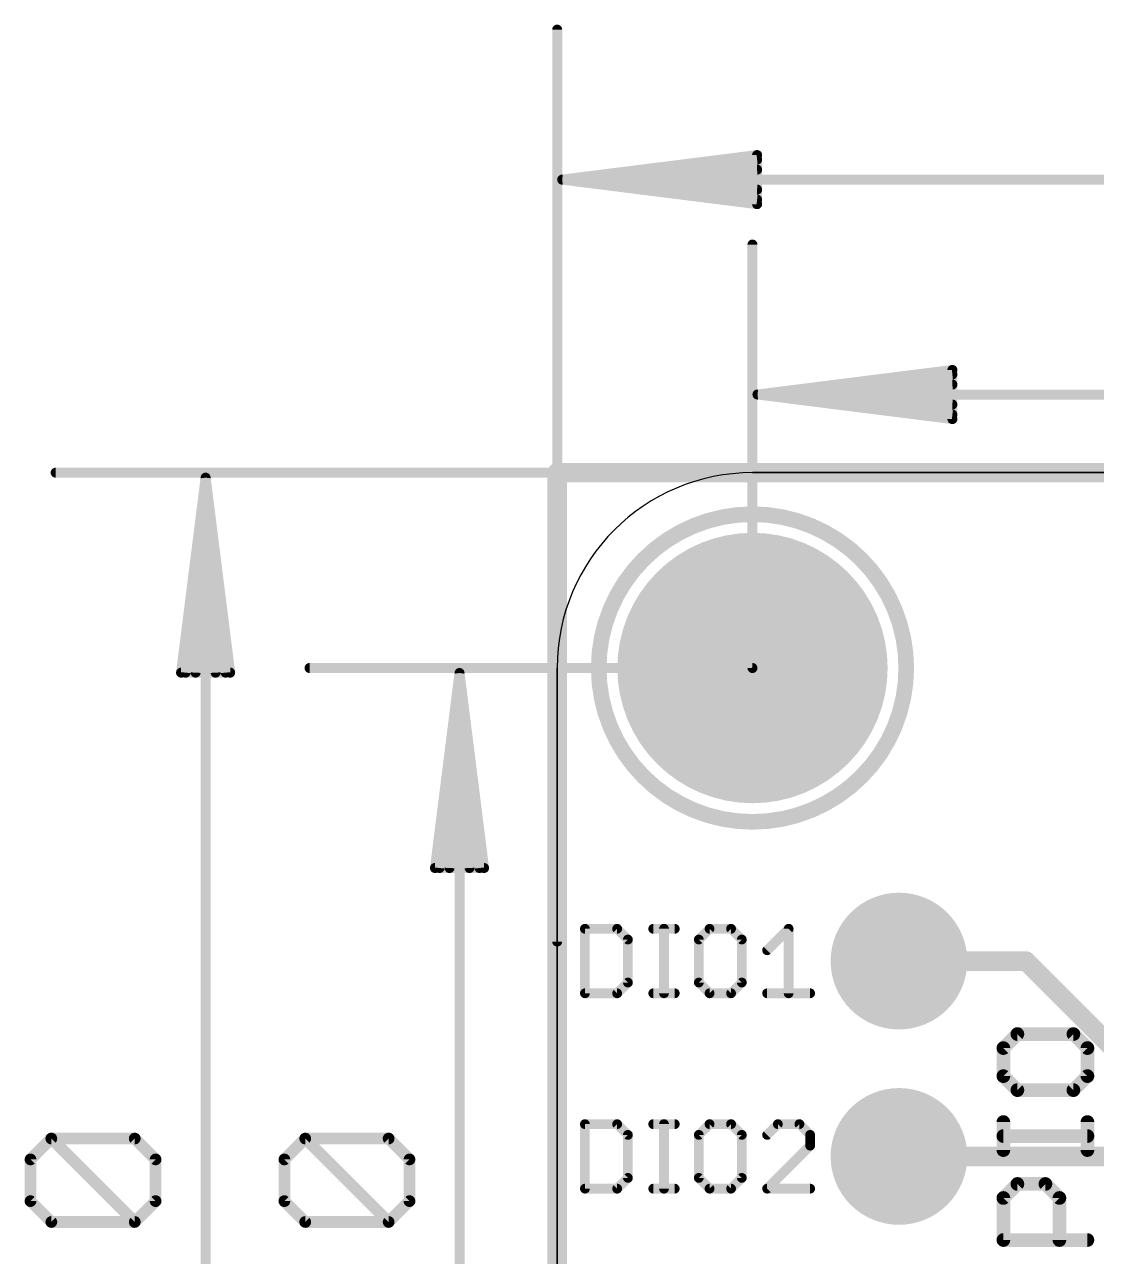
# Model space of a CAD drawing. Extents: x -6.9 to 58.9, y -5.3 to 29.
# Drawn here: x -6.93 to 7.01, y 12.67 to 28.69 of the extents above; entities that cross this region are included whole.
import ezdxf

# ---------------------------------------------------------------- set-up
doc = ezdxf.new("R2010")
doc.units = 0
for name, color, linetype in [('1', 12, 'CONTINUOUS'), ('16', 132, 'CONTINUOUS'), ('17', 110, 'CONTINUOUS'), ('20', 53, 'CONTINUOUS'), ('21', 40, 'CONTINUOUS'), ('23', 40, 'CONTINUOUS'), ('47', 253, 'CONTINUOUS')]:
    doc.layers.add(name, color=color, linetype=linetype)

# ---------------------------------------------------------------- blocks, each defined once
blk = doc.blocks.new('ROUNDP')
at = {"const_width": 0.5}
blk.add_lwpolyline([(0, -0.25, 1), (0, 0.25, 1), (0, -0.25)], format="xyb", dxfattribs=at)

msp = doc.modelspace()

# ---------------------------------------------------------------- linework, layer by layer
at = {"layer": '1', "const_width": 0.254}
for points in [[(0, 22.86), (0, 0)], [(50.8, 22.86), (0, 22.86)], [(4.445, 16.51), (6.096, 16.51)], [(6.096, 16.51), (9.144, 13.462)], [(4.445, 13.97), (7.62, 13.97)]]:
    msp.add_lwpolyline(points, dxfattribs=at)
at = {"layer": '1', "const_width": 0.127}
for points in [[(0.0635, 22.86, 1), (-0.0635, 22.86)], [(0, 22.9235, 1), (0, 22.7965)], [(4.445, 16.5735, 1), (4.445, 16.4465)], [(6.1409, 16.5549, 1), (6.0511, 16.4651)], [(6.096, 16.4465, 1), (6.096, 16.5735)], [(4.445, 14.0335, 1), (4.445, 13.9065)]]:
    msp.add_lwpolyline(points, format="xyb", dxfattribs=at)
at = {"layer": '16', "const_width": 0.254}
for points in [[(0, 22.86), (0, 0)], [(50.8, 22.86), (0, 22.86)]]:
    msp.add_lwpolyline(points, dxfattribs=at)
at = {"layer": '16', "const_width": 0.127}
for points in [[(0.0635, 22.86, 1), (-0.0635, 22.86)], [(0, 22.9235, 1), (0, 22.7965)]]:
    msp.add_lwpolyline(points, format="xyb", dxfattribs=at)
at = {"layer": '20'}
for p, q in [((2.54, 22.86), (48.26, 22.86)), ((0, 2.54), (0, 20.32))]:
    msp.add_line(p, q, dxfattribs=at)
msp.add_arc((2.54, 20.32), 2.54, 90, 180, dxfattribs=at)
at = {"layer": '21'}
for p, q in [((48.26, 22.86), (2.54, 22.86)), ((0, 20.32), (0, 2.54))]:
    msp.add_line(p, q, dxfattribs=at)
for points, const_width in [([(2.54, 18.32, 1), (2.54, 22.32, 1), (2.54, 18.32)], 0.2032), ([(0.3608, 16.9616, 1), (0.3608, 16.8981)], 0.0635), ([(0.3925, 16.9298, 1), (0.329, 16.9298)], 0.0635), ([(0.8027, 16.9523, 1), (0.7578, 16.9074)], 0.0635), ([(0.7802, 16.8981, 1), (0.7802, 16.9616)], 0.0635), ([(1.2495, 16.9616, 1), (1.2495, 16.8981)], 0.0635), ([(1.4211, 16.9298, 1), (1.3576, 16.9298)], 0.0635), ([(1.5292, 16.8981, 1), (1.5292, 16.9616)], 0.0635), ([(1.9818, 16.9616, 1), (1.9818, 16.8981)], 0.0635), ([(2.0043, 16.9074, 1), (1.9594, 16.9523)], 0.0635), ([(2.2839, 16.9523, 1), (2.239, 16.9074)], 0.0635), ([(2.2615, 16.8981, 1), (2.2615, 16.9616)], 0.0635), ([(3.0421, 16.9298, 1), (2.9786, 16.9298)], 0.0635), ([(3.0328, 16.9074, 1), (2.9879, 16.9523)], 0.0635), ([(0.9518, 16.79, 1), (0.8883, 16.79)], 0.0635), ([(0.8976, 16.7675, 1), (0.9425, 16.8124)], 0.0635), ([(1.8738, 16.79, 1), (1.8103, 16.79)], 0.0635), ([(1.8196, 16.8124, 1), (1.8645, 16.7675)], 0.0635), ([(2.433, 16.79, 1), (2.3695, 16.79)], 0.0635), ([(2.3788, 16.7675, 1), (2.4237, 16.8124)], 0.0635), ([(2.7083, 16.6726, 1), (2.7532, 16.6277)], 0.0635), ([(0.8883, 16.2307, 1), (0.9518, 16.2307)], 0.0635), ([(0.9425, 16.2083, 1), (0.8976, 16.2532)], 0.0635), ([(1.8645, 16.2532, 1), (1.8196, 16.2083)], 0.0635), ([(1.8103, 16.2307, 1), (1.8738, 16.2307)], 0.0635), ([(2.3695, 16.2307, 1), (2.433, 16.2307)], 0.0635), ([(2.4237, 16.2083, 1), (2.3788, 16.2532)], 0.0635), ([(0.3608, 16.1227, 1), (0.3608, 16.0592)], 0.0635), ([(0.329, 16.0909, 1), (0.3925, 16.0909)], 0.0635), ([(0.7578, 16.1134, 1), (0.8027, 16.0684)], 0.0635), ([(0.7802, 16.0592, 1), (0.7802, 16.1227)], 0.0635), ([(1.2495, 16.1227, 1), (1.2495, 16.0592)], 0.0635), ([(1.3576, 16.0909, 1), (1.4211, 16.0909)], 0.0635), ([(1.5292, 16.0592, 1), (1.5292, 16.1227)], 0.0635), ([(1.9818, 16.1227, 1), (1.9818, 16.0592)], 0.0635), ([(1.9594, 16.0684, 1), (2.0043, 16.1134)], 0.0635), ([(2.239, 16.1134, 1), (2.2839, 16.0684)], 0.0635), ([(2.2615, 16.0592, 1), (2.2615, 16.1227)], 0.0635), ([(2.7308, 16.1227, 1), (2.7308, 16.0592)], 0.0635), ([(2.9786, 16.0909, 1), (3.0421, 16.0909)], 0.0635), ([(3.29, 16.0592, 1), (3.29, 16.1227)], 0.0635), ([(5.9852, 15.6054, 1), (5.9852, 15.5165)], 0.0889), ([(6.0166, 15.5295, 1), (5.9537, 15.5924)], 0.0889), ([(6.7453, 15.5924, 1), (6.6825, 15.5295)], 0.0889), ([(6.7139, 15.5165, 1), (6.7139, 15.6054)], 0.0889), ([(5.8474, 15.3787, 1), (5.7585, 15.3787)], 0.0889), ([(5.7715, 15.4102, 1), (5.8344, 15.3473)], 0.0889), ([(6.9406, 15.3787, 1), (6.8517, 15.3787)], 0.0889), ([(6.8647, 15.3473, 1), (6.9275, 15.4102)], 0.0889), ([(5.8344, 15.0458, 1), (5.7715, 14.9829)], 0.0889), ([(5.7585, 15.0144, 1), (5.8474, 15.0144)], 0.0889), ([(6.8517, 15.0144, 1), (6.9406, 15.0144)], 0.0889), ([(6.9275, 14.9829, 1), (6.8647, 15.0458)], 0.0889), ([(5.9852, 14.8766, 1), (5.9852, 14.7877)], 0.0889), ([(5.9537, 14.8008, 1), (6.0166, 14.8636)], 0.0889), ([(6.6825, 14.8636, 1), (6.7453, 14.8008)], 0.0889), ([(6.7139, 14.7877, 1), (6.7139, 14.8766)], 0.0889), ([(0.3925, 14.3898, 1), (0.329, 14.3898)], 0.0635), ([(0.3608, 14.4216, 1), (0.3608, 14.3581)], 0.0635), ([(0.8027, 14.4123, 1), (0.7578, 14.3674)], 0.0635), ([(0.7802, 14.3581, 1), (0.7802, 14.4216)], 0.0635), ([(1.2495, 14.4216, 1), (1.2495, 14.3581)], 0.0635), ([(1.4211, 14.3898, 1), (1.3576, 14.3898)], 0.0635), ([(1.5292, 14.3581, 1), (1.5292, 14.4216)], 0.0635), ([(1.9818, 14.4216, 1), (1.9818, 14.3581)], 0.0635), ([(2.0043, 14.3674, 1), (1.9594, 14.4123)], 0.0635), ([(2.2839, 14.4123, 1), (2.239, 14.3674)], 0.0635), ([(2.2615, 14.3581, 1), (2.2615, 14.4216)], 0.0635), ([(2.8706, 14.4216, 1), (2.8706, 14.3581)], 0.0635), ([(2.893, 14.3674, 1), (2.8481, 14.4123)], 0.0635), ([(3.1727, 14.4123, 1), (3.1278, 14.3674)], 0.0635), ([(3.1502, 14.3581, 1), (3.1502, 14.4216)], 0.0635), ([(5.8474, 14.417, 1), (5.7585, 14.417)], 0.0889), ([(6.9406, 14.417, 1), (6.8517, 14.417)], 0.0889), ([(0.9518, 14.25, 1), (0.8883, 14.25)], 0.0635), ([(0.8976, 14.2275, 1), (0.9425, 14.2724)], 0.0635), ([(1.8738, 14.25, 1), (1.8103, 14.25)], 0.0635), ([(1.8196, 14.2724, 1), (1.8645, 14.2275)], 0.0635), ([(2.433, 14.25, 1), (2.3695, 14.25)], 0.0635), ([(2.3788, 14.2275, 1), (2.4237, 14.2724)], 0.0635), ([(2.7083, 14.2724, 1), (2.7532, 14.2275)], 0.0635), ([(3.3218, 14.25, 1), (3.2583, 14.25)], 0.0635), ([(3.2676, 14.2275, 1), (3.3125, 14.2724)], 0.0635), ([(5.803, 14.2792, 1), (5.803, 14.1903)], 0.0889), ([(6.8961, 14.1903, 1), (6.8961, 14.2792)], 0.0889), ([(3.2583, 14.1102, 1), (3.3218, 14.1102)], 0.0635), ([(3.3125, 14.0877, 1), (3.2676, 14.1326)], 0.0635), ([(5.7585, 14.0526, 1), (5.8474, 14.0526)], 0.0889), ([(6.8517, 14.0526, 1), (6.9406, 14.0526)], 0.0889), ([(0.3608, 13.5827, 1), (0.3608, 13.5191)], 0.0635), ([(0.7802, 13.5191, 1), (0.7802, 13.5827)], 0.0635), ([(0.8883, 13.6907, 1), (0.9518, 13.6907)], 0.0635), ([(0.9425, 13.6683, 1), (0.8976, 13.7132)], 0.0635), ([(1.2495, 13.5827, 1), (1.2495, 13.5191)], 0.0635), ([(1.5292, 13.5191, 1), (1.5292, 13.5827)], 0.0635), ([(1.8645, 13.7132, 1), (1.8196, 13.6683)], 0.0635), ([(1.8103, 13.6907, 1), (1.8738, 13.6907)], 0.0635), ([(1.9818, 13.5827, 1), (1.9818, 13.5191)], 0.0635), ([(2.2615, 13.5191, 1), (2.2615, 13.5827)], 0.0635), ([(2.3695, 13.6907, 1), (2.433, 13.6907)], 0.0635), ([(2.4237, 13.6683, 1), (2.3788, 13.7132)], 0.0635), ([(2.7308, 13.5827, 1), (2.7308, 13.5191)], 0.0635), ([(3.29, 13.5191, 1), (3.29, 13.5827)], 0.0635), ([(5.9852, 13.6564, 1), (5.9852, 13.5675)], 0.0889), ([(6.0166, 13.5805, 1), (5.9537, 13.6434)], 0.0889), ([(6.381, 13.6434, 1), (6.3181, 13.5805)], 0.0889), ([(6.3495, 13.5675, 1), (6.3495, 13.6564)], 0.0889), ([(0.329, 13.5509, 1), (0.3925, 13.5509)], 0.0635), ([(0.7578, 13.5734, 1), (0.8027, 13.5284)], 0.0635), ([(1.3576, 13.5509, 1), (1.4211, 13.5509)], 0.0635), ([(1.9594, 13.5284, 1), (2.0043, 13.5734)], 0.0635), ([(2.239, 13.5734, 1), (2.2839, 13.5284)], 0.0635), ([(2.7083, 13.5734, 1), (2.7532, 13.5284)], 0.0635), ([(5.8474, 13.4298, 1), (5.7585, 13.4298)], 0.0889), ([(5.7715, 13.4612, 1), (5.8344, 13.3983)], 0.0889), ([(6.5762, 13.4298, 1), (6.4873, 13.4298)], 0.0889), ([(6.5003, 13.3983, 1), (6.5632, 13.4612)], 0.0889), ([(5.803, 12.9276, 1), (5.803, 12.8387)], 0.0889), ([(6.8961, 12.8387, 1), (6.8961, 12.9276)], 0.0889), ([(5.7585, 12.8832, 1), (5.8474, 12.8832)], 0.0889), ([(6.4873, 12.8832, 1), (6.5762, 12.8832)], 0.0889)]:
    msp.add_lwpolyline(points, format="xyb", dxfattribs=dict(at, const_width=const_width))
for points, const_width in [([(0.3608, 16.9298), (0.3608, 16.0909)], 0.127), ([(0.7802, 16.9298), (0.3608, 16.9298)], 0.127), ([(0.9201, 16.79), (0.7802, 16.9298)], 0.127), ([(1.2495, 16.9298), (1.5292, 16.9298)], 0.127), ([(1.3893, 16.0909), (1.3893, 16.9298)], 0.127), ([(1.9818, 16.9298), (1.842, 16.79)], 0.127), ([(2.2615, 16.9298), (1.9818, 16.9298)], 0.127), ([(2.4013, 16.79), (2.2615, 16.9298)], 0.127), ([(2.7308, 16.6502), (3.0104, 16.9298)], 0.127), ([(3.0104, 16.9298), (3.0104, 16.0909)], 0.127), ([(0.9201, 16.2307), (0.9201, 16.79)], 0.127), ([(1.842, 16.79), (1.842, 16.2307)], 0.127), ([(2.4013, 16.2307), (2.4013, 16.79)], 0.127), ([(0.7802, 16.0909), (0.9201, 16.2307)], 0.127), ([(1.842, 16.2307), (1.9818, 16.0909)], 0.127), ([(2.2615, 16.0909), (2.4013, 16.2307)], 0.127), ([(0.3608, 16.0909), (0.7802, 16.0909)], 0.127), ([(1.2495, 16.0909), (1.5292, 16.0909)], 0.127), ([(1.9818, 16.0909), (2.2615, 16.0909)], 0.127), ([(2.7308, 16.0909), (3.29, 16.0909)], 0.127), ([(5.9852, 15.5609), (5.803, 15.3787)], 0.1778), ([(6.7139, 15.5609), (5.9852, 15.5609)], 0.1778), ([(6.8961, 15.3787), (6.7139, 15.5609)], 0.1778), ([(5.803, 15.3787), (5.803, 15.0144)], 0.1778), ([(6.8961, 15.0144), (6.8961, 15.3787)], 0.1778), ([(5.803, 15.0144), (5.9852, 14.8322)], 0.1778), ([(6.7139, 14.8322), (6.8961, 15.0144)], 0.1778), ([(5.9852, 14.8322), (6.7139, 14.8322)], 0.1778), ([(0.3608, 14.3898), (0.3608, 13.5509)], 0.127), ([(0.7802, 14.3898), (0.3608, 14.3898)], 0.127), ([(0.9201, 14.25), (0.7802, 14.3898)], 0.127), ([(1.2495, 14.3898), (1.5292, 14.3898)], 0.127), ([(1.3893, 13.5509), (1.3893, 14.3898)], 0.127), ([(1.9818, 14.3898), (1.842, 14.25)], 0.127), ([(2.2615, 14.3898), (1.9818, 14.3898)], 0.127), ([(2.4013, 14.25), (2.2615, 14.3898)], 0.127), ([(2.8706, 14.3898), (2.7308, 14.25)], 0.127), ([(3.1502, 14.3898), (2.8706, 14.3898)], 0.127), ([(3.29, 14.25), (3.1502, 14.3898)], 0.127), ([(5.803, 14.0526), (5.803, 14.417)], 0.1778), ([(6.8961, 14.0526), (6.8961, 14.417)], 0.1778), ([(0.9201, 13.6907), (0.9201, 14.25)], 0.127), ([(1.842, 14.25), (1.842, 13.6907)], 0.127), ([(2.4013, 13.6907), (2.4013, 14.25)], 0.127), ([(3.29, 14.1102), (3.29, 14.25)], 0.127), ([(6.8961, 14.2348), (5.803, 14.2348)], 0.1778), ([(2.7308, 13.5509), (3.29, 14.1102)], 0.127), ([(0.3608, 13.5509), (0.7802, 13.5509)], 0.127), ([(0.7802, 13.5509), (0.9201, 13.6907)], 0.127), ([(1.2495, 13.5509), (1.5292, 13.5509)], 0.127), ([(1.842, 13.6907), (1.9818, 13.5509)], 0.127), ([(1.9818, 13.5509), (2.2615, 13.5509)], 0.127), ([(2.2615, 13.5509), (2.4013, 13.6907)], 0.127), ([(3.29, 13.5509), (2.7308, 13.5509)], 0.127), ([(5.803, 13.4298), (5.9852, 13.6119)], 0.1778), ([(5.9852, 13.6119), (6.3495, 13.6119)], 0.1778), ([(6.3495, 13.6119), (6.5317, 13.4298)], 0.1778), ([(5.803, 12.8832), (5.803, 13.4298)], 0.1778), ([(6.5317, 13.4298), (6.5317, 12.8832)], 0.1778), ([(6.8961, 12.8832), (5.803, 12.8832)], 0.1778)]:
    msp.add_lwpolyline(points, dxfattribs=dict(at, const_width=const_width))
msp.add_arc((2.54, 20.32), 2.54, 90, 180, dxfattribs=at)
at = {"layer": '23'}
msp.add_point((2.54, 20.32), dxfattribs=at)
at = {"layer": '47'}
for points, const_width in [([(0, 16.764), (0, 28.62)], 0.13), ([(0.065, 26.67), (2.6, 26.9892)], 0.13), ([(0.065, 26.67), (2.6, 26.93)], 0.13), ([(2.6, 26.9892), (2.6, 26.3508)], 0.13), ([(0.065, 26.67), (2.6, 26.8)], 0.13), ([(0.065, 26.67), (50.735, 26.67)], 0.13), ([(2.6, 26.3508), (0.065, 26.67)], 0.13), ([(2.6, 26.54), (0.065, 26.67)], 0.13), ([(2.6, 26.41), (0.065, 26.67)], 0.13), ([(2.54, 20.32), (2.54, 25.826)], 0.13), ([(2.605, 23.876), (5.14, 24.1952)], 0.13), ([(2.605, 23.876), (5.14, 24.136)], 0.13), ([(5.14, 24.1952), (5.14, 23.5568)], 0.13), ([(2.605, 23.876), (5.14, 24.006)], 0.13), ([(2.605, 23.876), (48.195, 23.876)], 0.13), ([(5.14, 23.5568), (2.605, 23.876)], 0.13), ([(5.14, 23.746), (2.605, 23.876)], 0.13), ([(5.14, 23.616), (2.605, 23.876)], 0.13), ([(9.906, 22.86), (-6.522, 22.86)], 0.13), ([(-4.572, 22.795), (-4.8912, 20.26)], 0.13), ([(-4.572, 22.795), (-4.832, 20.26)], 0.13), ([(-4.572, 22.795), (-4.702, 20.26)], 0.13), ([(-4.572, 0.065), (-4.572, 22.795)], 0.13), ([(-4.2528, 20.26), (-4.572, 22.795)], 0.13), ([(-4.442, 20.26), (-4.572, 22.795)], 0.13), ([(-4.312, 20.26), (-4.572, 22.795)], 0.13), ([(2.54, 20.32), (-3.22, 20.32)], 0.13), ([(-4.8912, 20.26), (-4.2528, 20.26)], 0.13), ([(-1.27, 20.255), (-1.5892, 17.72)], 0.13), ([(-1.27, 20.255), (-1.53, 17.72)], 0.13), ([(-1.27, 20.255), (-1.4, 17.72)], 0.13), ([(-1.27, 2.605), (-1.27, 20.255)], 0.13), ([(-0.9508, 17.72), (-1.27, 20.255)], 0.13), ([(-1.14, 17.72), (-1.27, 20.255)], 0.13), ([(-1.01, 17.72), (-1.27, 20.255)], 0.13), ([(-1.5892, 17.72), (-0.9508, 17.72)], 0.13), ([(-6.8497, 13.9312), (-6.5785, 14.2024)], 0.1524), ([(-6.5785, 14.2024), (-5.4939, 14.2024)], 0.1524), ([(-5.4939, 13.1177), (-6.5785, 14.2024)], 0.1524), ([(-5.4939, 14.2024), (-5.2227, 13.9312)], 0.1524), ([(-3.5477, 13.9312), (-3.2765, 14.2024)], 0.1524), ([(-3.2765, 14.2024), (-2.1919, 14.2024)], 0.1524), ([(-2.1919, 13.1177), (-3.2765, 14.2024)], 0.1524), ([(-2.1919, 14.2024), (-1.9207, 13.9312)], 0.1524), ([(-6.8497, 13.3889), (-6.8497, 13.9312)], 0.1524), ([(-5.2227, 13.9312), (-5.2227, 13.3889)], 0.1524), ([(-3.5477, 13.3889), (-3.5477, 13.9312)], 0.1524), ([(-1.9207, 13.9312), (-1.9207, 13.3889)], 0.1524), ([(-6.5785, 13.1177), (-6.8497, 13.3889)], 0.1524), ([(-5.2227, 13.3889), (-5.4939, 13.1177)], 0.1524), ([(-3.2765, 13.1177), (-3.5477, 13.3889)], 0.1524), ([(-1.9207, 13.3889), (-2.1919, 13.1177)], 0.1524), ([(-5.4939, 13.1177), (-6.5785, 13.1177)], 0.1524), ([(-2.1919, 13.1177), (-3.2765, 13.1177)], 0.1524)]:
    msp.add_lwpolyline(points, dxfattribs=dict(at, const_width=const_width))
for points, const_width in [([(0.0325, 28.62, 1), (-0.0325, 28.62)], 0.065), ([(2.6325, 26.9892, 1), (2.5675, 26.9892)], 0.065), ([(2.6041, 26.957, 1), (2.5959, 27.0215)], 0.065), ([(2.6033, 26.8977, 1), (2.5967, 26.9623)], 0.065), ([(2.6017, 26.7675, 1), (2.5983, 26.8325)], 0.065), ([(0.065, 26.7025, 1), (0.065, 26.6375)], 0.065), ([(0.0691, 26.7022, 1), (0.0609, 26.6378)], 0.065), ([(0.0633, 26.7025, 1), (0.0667, 26.6375)], 0.065), ([(0.0667, 26.7025, 1), (0.0633, 26.6375)], 0.065), ([(0.0683, 26.7023, 1), (0.0617, 26.6377)], 0.065), ([(0.0617, 26.7023, 1), (0.0683, 26.6377)], 0.065), ([(0.0609, 26.7022, 1), (0.0691, 26.6378)], 0.065), ([(2.5983, 26.5075, 1), (2.6017, 26.5725)], 0.065), ([(2.5967, 26.3777, 1), (2.6033, 26.4423)], 0.065), ([(2.5675, 26.3508, 1), (2.6325, 26.3508)], 0.065), ([(2.5959, 26.3185, 1), (2.6041, 26.383)], 0.065), ([(2.5725, 25.826, 1), (2.5075, 25.826)], 0.065), ([(5.1725, 24.1952, 1), (5.1075, 24.1952)], 0.065), ([(5.1441, 24.163, 1), (5.1359, 24.2275)], 0.065), ([(5.1433, 24.1037, 1), (5.1367, 24.1683)], 0.065), ([(5.1417, 23.9735, 1), (5.1383, 24.0385)], 0.065), ([(2.605, 23.9085, 1), (2.605, 23.8435)], 0.065), ([(2.6091, 23.9082, 1), (2.6009, 23.8438)], 0.065), ([(2.6033, 23.9085, 1), (2.6067, 23.8435)], 0.065), ([(2.6067, 23.9085, 1), (2.6033, 23.8435)], 0.065), ([(2.6083, 23.9083, 1), (2.6017, 23.8437)], 0.065), ([(2.6017, 23.9083, 1), (2.6083, 23.8437)], 0.065), ([(2.6009, 23.9082, 1), (2.6091, 23.8438)], 0.065), ([(5.1383, 23.7135, 1), (5.1417, 23.7785)], 0.065), ([(5.1075, 23.5568, 1), (5.1725, 23.5568)], 0.065), ([(5.1359, 23.5245, 1), (5.1441, 23.589)], 0.065), ([(5.1367, 23.5837, 1), (5.1433, 23.6483)], 0.065), ([(-6.522, 22.8925, 1), (-6.522, 22.8275)], 0.065), ([(-4.5395, 22.795, 1), (-4.6045, 22.795)], 0.065), ([(-4.5398, 22.7991, 1), (-4.6042, 22.7909)], 0.065), ([(-4.5395, 22.7933, 1), (-4.6045, 22.7967)], 0.065), ([(-4.5395, 22.7967, 1), (-4.6045, 22.7933)], 0.065), ([(-4.5397, 22.7983, 1), (-4.6043, 22.7917)], 0.065), ([(-4.5397, 22.7917, 1), (-4.6043, 22.7983)], 0.065), ([(-4.5398, 22.7909, 1), (-4.6042, 22.7991)], 0.065), ([(-3.22, 20.3525, 1), (-3.22, 20.2875)], 0.065), ([(2.5075, 20.32, 1), (2.5725, 20.32)], 0.065), ([(2.54, 20.2875, 1), (2.54, 20.3525)], 0.065), ([(-4.9235, 20.2641, 1), (-4.859, 20.2559)], 0.065), ([(-4.8912, 20.2925, 1), (-4.8912, 20.2275)], 0.065), ([(-4.8643, 20.2633, 1), (-4.7997, 20.2567)], 0.065), ([(-4.7345, 20.2617, 1), (-4.6695, 20.2583)], 0.065), ([(-4.4745, 20.2583, 1), (-4.4095, 20.2617)], 0.065), ([(-4.3443, 20.2567, 1), (-4.2797, 20.2633)], 0.065), ([(-4.285, 20.2559, 1), (-4.2205, 20.2641)], 0.065), ([(-4.2528, 20.2275, 1), (-4.2528, 20.2925)], 0.065), ([(-1.2375, 20.255, 1), (-1.3025, 20.255)], 0.065), ([(-1.2378, 20.2591, 1), (-1.3022, 20.2509)], 0.065), ([(-1.2375, 20.2533, 1), (-1.3025, 20.2567)], 0.065), ([(-1.2375, 20.2567, 1), (-1.3025, 20.2533)], 0.065), ([(-1.2377, 20.2583, 1), (-1.3023, 20.2517)], 0.065), ([(-1.2377, 20.2517, 1), (-1.3023, 20.2583)], 0.065), ([(-1.2378, 20.2509, 1), (-1.3022, 20.2591)], 0.065), ([(-1.5892, 17.7525, 1), (-1.5892, 17.6875)], 0.065), ([(-0.9508, 17.6875, 1), (-0.9508, 17.7525)], 0.065), ([(-1.6215, 17.7241, 1), (-1.557, 17.7159)], 0.065), ([(-1.5623, 17.7233, 1), (-1.4977, 17.7167)], 0.065), ([(-1.4325, 17.7217, 1), (-1.3675, 17.7183)], 0.065), ([(-1.1725, 17.7183, 1), (-1.1075, 17.7217)], 0.065), ([(-1.0423, 17.7167, 1), (-0.9777, 17.7233)], 0.065), ([(-0.983, 17.7159, 1), (-0.9185, 17.7241)], 0.065), ([(-0.0325, 16.764, 1), (0.0325, 16.764)], 0.065), ([(-6.5516, 14.2293, 1), (-6.6055, 14.1754)], 0.0762), ([(-6.5785, 14.2405, 1), (-6.5785, 14.1643)], 0.0762), ([(-6.5516, 14.1754, 1), (-6.6055, 14.2293)], 0.0762), ([(-5.4669, 14.2293, 1), (-5.5208, 14.1754)], 0.0762), ([(-5.4939, 14.1643, 1), (-5.4939, 14.2405)], 0.0762), ([(-3.2496, 14.2293, 1), (-3.3035, 14.1754)], 0.0762), ([(-3.2765, 14.2405, 1), (-3.2765, 14.1643)], 0.0762), ([(-3.2496, 14.1754, 1), (-3.3035, 14.2293)], 0.0762), ([(-2.1649, 14.2293, 1), (-2.2188, 14.1754)], 0.0762), ([(-2.1919, 14.1643, 1), (-2.1919, 14.2405)], 0.0762), ([(-6.8116, 13.9312, 1), (-6.8878, 13.9312)], 0.0762), ([(-6.8766, 13.9581, 1), (-6.8227, 13.9043)], 0.0762), ([(-5.1846, 13.9312, 1), (-5.2608, 13.9312)], 0.0762), ([(-5.2496, 13.9043, 1), (-5.1958, 13.9581)], 0.0762), ([(-3.5096, 13.9312, 1), (-3.5858, 13.9312)], 0.0762), ([(-3.5746, 13.9581, 1), (-3.5207, 13.9043)], 0.0762), ([(-1.8826, 13.9312, 1), (-1.9588, 13.9312)], 0.0762), ([(-1.9476, 13.9043, 1), (-1.8938, 13.9581)], 0.0762), ([(-6.8227, 13.4158, 1), (-6.8766, 13.3619)], 0.0762), ([(-5.1958, 13.3619, 1), (-5.2496, 13.4158)], 0.0762), ([(-3.5207, 13.4158, 1), (-3.5746, 13.3619)], 0.0762), ([(-1.8938, 13.3619, 1), (-1.9476, 13.4158)], 0.0762), ([(-6.8878, 13.3889, 1), (-6.8116, 13.3889)], 0.0762), ([(-5.2608, 13.3889, 1), (-5.1846, 13.3889)], 0.0762), ([(-3.5858, 13.3889, 1), (-3.5096, 13.3889)], 0.0762), ([(-1.9588, 13.3889, 1), (-1.8826, 13.3889)], 0.0762), ([(-6.5785, 13.1558, 1), (-6.5785, 13.0796)], 0.0762), ([(-6.6055, 13.0908, 1), (-6.5516, 13.1446)], 0.0762), ([(-5.5208, 13.1446, 1), (-5.4669, 13.0908)], 0.0762), ([(-5.5208, 13.0908, 1), (-5.4669, 13.1446)], 0.0762), ([(-5.4939, 13.0796, 1), (-5.4939, 13.1558)], 0.0762), ([(-3.2765, 13.1558, 1), (-3.2765, 13.0796)], 0.0762), ([(-3.3035, 13.0908, 1), (-3.2496, 13.1446)], 0.0762), ([(-2.2188, 13.1446, 1), (-2.1649, 13.0908)], 0.0762), ([(-2.2188, 13.0908, 1), (-2.1649, 13.1446)], 0.0762), ([(-2.1919, 13.0796, 1), (-2.1919, 13.1558)], 0.0762)]:
    msp.add_lwpolyline(points, format="xyb", dxfattribs=dict(at, const_width=const_width))

# ---------------------------------------------------------------- block references
at = {"layer": '17'}
for p, xscale, yscale in [((2.54, 20.32), 3.516, 3.516), ((2.54, 20.32), 3.516, 3.516), ((4.445, 16.51), 1.778, 1.778), ((4.445, 16.51), 1.778, 1.778), ((4.445, 13.97), 1.778, 1.778), ((4.445, 13.97), 1.778, 1.778)]:
    msp.add_blockref('ROUNDP', p, dxfattribs=dict(at, xscale=xscale, yscale=yscale))

doc.saveas('drawing.dxf')
